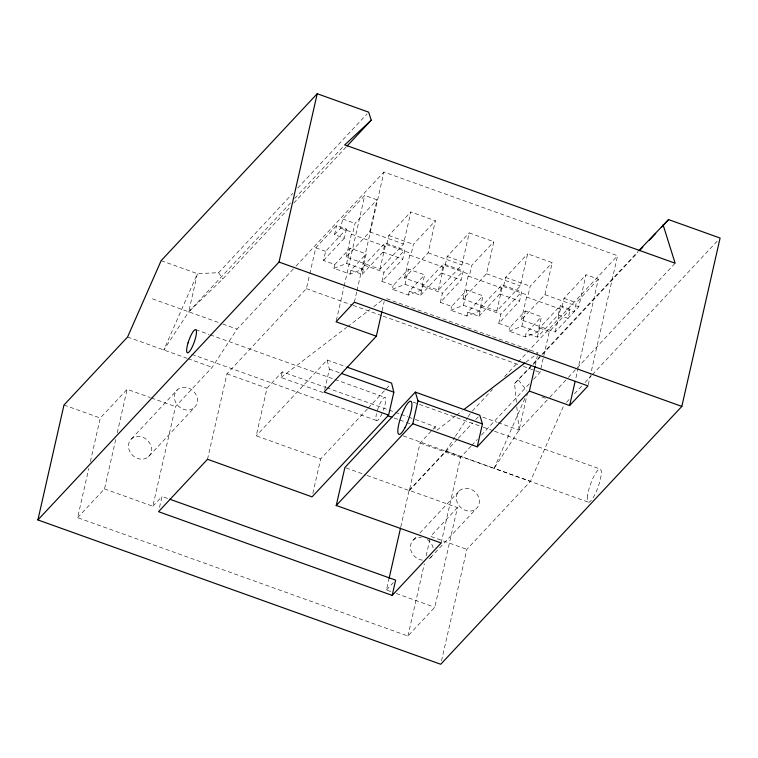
<?xml version="1.0" encoding="UTF-8"?>
<svg xmlns="http://www.w3.org/2000/svg" width="758" height="758" viewBox="0 0 758 758"><rect width="100%" height="100%" fill="white"/><g stroke="black" fill="none" stroke-linecap="round" stroke-linejoin="round"><path stroke-width="0.57" stroke-dasharray="3.79 2.84" d="M367.118 475.465L409.348 490.587L420.046 443.051L432.136 430.127M367.403 408.95L320.672 458.941L256.242 435.822L266.977 388.21L282.289 371.846L325.542 387.338M323.164 392.578L281.01 377.484L282.289 371.846M382.089 310.799L384.183 301.561M434.846 428.943L435.357 426.688L413.167 418.738M441.156 542.993L460.513 457.472L470.955 446.301M400.774 526.962L409.112 490.303L457.444 507.614L434.798 607.281L407.918 636.028L77.619 517.667L88.819 468.425M90.382 461.556L100.274 418.037L127.145 389.29L150.217 397.552M77.619 517.667L104.49 488.919L115.946 438.531M117.253 432.809L127.145 389.29M104.49 488.919L152.832 506.24L175.477 406.61L212.202 367.317L237.055 329.133L295.165 266.987M159.531 507.32L162.013 496.433L167.565 498.423M207.512 459.272L226.955 373.827L306.393 288.646L309.52 275.031M334.799 264.514L333.937 268.332L350.044 274.102L362.75 269.185L366.218 253.921L350.111 248.15L334.799 264.514L323.543 260.477L325.618 251.324L346.444 229.058L336.599 225.533L315.773 247.8L309.785 273.894M346.444 229.058L344.359 238.211L334.524 234.686L336.599 225.533M334.524 234.686L340.645 228.149L342.73 218.986L364.759 195.431L377.001 199.818L369.724 231.872L346.169 257.066L379.985 269.185L403.54 243.991L410.817 211.937L435.405 220.768L428.118 252.821L404.573 278.025L438.38 290.134L461.935 264.94L469.221 232.886L493.818 241.717L486.532 273.771L462.977 298.965L496.793 311.083L520.348 285.889L527.625 253.835L552.222 262.647L544.936 294.701L521.39 319.895L555.197 332.004L578.752 306.81L586.038 274.756L598.337 279.171L575.379 380.26M346.169 257.066L351.371 234.175L352.896 232.535L354.981 223.383L377.001 199.818M333.937 268.332L346.643 263.414L350.111 248.15M336.315 320.625L343.886 287.32M344.141 286.173L364.759 195.431M350.044 274.102L350.916 270.293L366.218 253.921M324.699 389.726L329.379 369.108L327.115 359.993L256.242 435.822M354.365 302.196L356.724 291.83M356.99 290.674L383.946 172.028L617.58 255.73L590.615 374.386M350.916 270.293L362.182 274.33L364.266 265.177L385.092 242.901L404.838 250.007L402.763 259.17L381.937 281.436L393.203 285.472L408.505 269.099L424.622 274.879L421.154 290.143L408.448 295.061L392.331 289.281L393.203 285.472M312.836 493.42L320.672 458.941M362.182 274.33L383.008 252.063L385.092 242.901M379.985 269.185L385.187 246.293L386.713 244.654L388.797 235.501L410.817 211.937M381.937 281.436L384.022 272.274L404.838 250.007M404.573 278.025L409.765 255.124L411.3 253.494L413.385 244.332L435.405 220.768M392.331 289.281L405.037 284.364L408.505 269.099M408.448 295.061L409.311 291.243L424.622 274.879M409.311 291.243L420.586 295.288L422.67 286.126L443.487 263.86L463.252 270.957L461.167 280.109L440.351 302.376L451.607 306.412L466.919 290.049L483.036 295.819L479.558 311.083L466.862 316.001L450.745 310.23L451.607 306.412M420.586 295.288L441.412 273.013L443.487 263.86M438.38 290.134L443.582 267.242L445.117 265.603L447.201 256.45L469.221 232.886M440.351 302.376L442.426 293.223L463.252 270.957M390.853 591.543L386.457 589.97L389.062 578.515M462.977 298.965L468.179 276.073L469.714 274.434L471.789 265.281L493.818 241.717M450.745 310.23L463.451 305.313L466.919 290.049M466.862 316.001L467.724 312.182L483.036 295.819M467.724 312.182L478.999 316.228L481.074 307.075L501.9 284.8L521.656 291.877L519.581 301.04L498.755 323.306L510.02 327.342L525.332 310.979L541.439 316.749L537.972 332.013L525.266 336.931L509.158 331.161L510.02 327.342M407.918 636.028L424.328 563.857M426.148 555.832L430.051 538.654M478.999 316.228L499.816 293.952L501.9 284.8M496.793 311.083L501.995 288.182L503.52 286.552L505.605 277.39L527.625 253.835M498.755 323.306L500.839 314.144L521.656 291.877M441.526 660.824L466.862 549.361L530.448 481.33L563.545 406.051M521.39 319.895L526.592 297.003L528.118 295.364L530.202 286.202L552.222 262.647M509.158 331.161L521.855 326.234L525.332 310.979M525.266 336.931L526.128 333.113L541.439 316.749M537.403 337.158L539.488 327.996L560.304 305.73L570.168 309.264L568.093 318.417L558.229 314.883L537.403 337.158L526.128 333.113M409.112 490.303L445.837 451.019L494.15 468.302L519.05 430.137L527.473 393.099M535.233 365.28L537.27 356.307M533.594 379.237L540.018 372.358L549.332 331.53L570.168 309.264M558.229 314.883L560.304 305.73M555.197 332.004L560.399 309.112L561.934 307.483L564.018 298.32L586.038 274.756M598.337 279.171L576.298 302.726L574.213 311.879L561.934 307.483M588.265 384.751L590.359 375.532M524.887 398.433L494.15 468.302L530.448 481.33M445.837 451.019L454.762 437.3M455.406 436.324L467.525 417.705M468.16 416.729L470.709 412.816M471.76 445.439L477.379 439.422M481.396 435.12L529.577 383.539M161.132 260.676L197.393 273.657L218.598 272.681L292.834 193.29M297.676 188.117L367.061 113.899M290.617 202.831L188.723 311.813L163.823 349.988L197.393 273.657L188.723 311.813L221.677 323.619M294.663 198.501L344.805 144.882M152.453 298.832L188.723 311.813L222.748 279.01L289.727 207.37M293.753 203.059L346.207 146.957M131.437 438.939L177.344 389.811M295.98 266.124L383.946 172.028M323.543 260.477L344.359 238.211M148.549 456.619A12.308 10.584 43.1 0 0 142.419 437.091A12.308 10.584 43.1 0 0 129.012 449.617A12.308 10.584 43.1 0 0 148.549 456.619L194.455 407.491A12.308 10.584 43.1 0 0 188.325 387.963A12.308 10.584 43.1 0 0 174.918 400.489A12.308 10.584 43.1 0 0 194.455 407.491M152.832 506.24L162.013 496.433M368.208 408.088L389.963 384.808M432.941 429.265L435.357 426.688M472.319 411.082L492.501 389.508M504.601 376.565L617.58 255.73M409.348 490.587L457.377 439.204M458.173 438.342L472.585 422.926M475.787 419.506L478.184 416.928M516.369 402.176L514.578 383.539L541.212 355.057M542.017 354.194L638.047 251.485M514.578 383.539L532.239 365.441M533.045 364.579L541.923 355.085M542.728 354.223L637.942 252.395M413.404 539.952L416.625 536.503M419.847 533.063L459.31 490.843M498.177 422.651L519.05 430.137L548.972 398.13M549.777 397.268L567.571 378.242M568.377 377.37L576.468 368.72M577.274 367.857L675.132 263.206M457.444 507.614L430.572 536.361L466.862 549.361M386.457 589.97L393.345 582.599M566.444 402.384L569.675 398.916M574.526 393.734L581.803 385.945M585.043 382.487L591.515 375.57M592.32 374.708L718.48 239.784M430.506 557.632L476.422 508.533A12.308 10.593 43.1 0 0 470.292 489.005A12.308 10.593 43.1 0 0 456.885 501.531A12.308 10.593 43.1 0 0 476.422 508.533M281.01 377.484L346.567 327.418M347.505 326.707L369.98 309.539M373.732 306.677L382.155 300.244M436.892 430.174L455.624 415.877M456.562 415.157L462.181 410.864M525.862 362.239L538.038 352.934L384.969 298.093M481.074 307.075L500.839 314.144M542.017 397.097L545.315 398.282M413.157 402.128L482.249 426.849M483.358 427.247L493.392 430.838M494.5 431.236L600.355 469.117M195.801 329.683L209.161 334.468M210.269 334.865L333.852 379.104M334.96 379.502L385.064 397.448M191.774 354.365L376.565 420.529M127.581 337.007L186.913 358.259M188.012 358.657L212.202 367.317M403.256 435.907L588.246 502.109M420.046 443.051L460.513 457.472M345.999 467.904L366 475.067M342.73 218.986L354.981 223.383M388.797 235.501L413.385 244.332M447.201 256.45L471.789 265.281M505.605 277.39L530.202 286.202M564.018 298.32L576.298 302.726M369.724 231.872L403.54 243.991M428.118 252.821L461.935 264.94M486.532 273.771L520.348 285.889M544.936 294.701L578.752 306.81M340.645 228.149L352.896 232.535M386.713 244.654L411.3 253.494M445.117 265.603L469.714 274.434M503.52 286.552L528.118 295.364M351.371 234.175L385.187 246.293M409.765 255.124L443.582 267.242M468.179 276.073L501.995 288.182M526.592 297.003L560.399 309.112M383.008 252.063L402.763 259.17M441.412 273.013L461.167 280.109M499.816 293.952L519.581 301.04M315.773 247.8L325.618 251.324M364.266 265.177L384.022 272.274M422.67 286.126L442.426 293.223M539.488 327.996L549.332 331.53M346.643 263.414L362.75 269.185M405.037 284.364L421.154 290.143M463.451 305.313L479.558 311.083M521.855 326.234L537.972 332.013M306.393 288.646L352.006 304.991M353.124 305.389L382.051 315.754M383.16 316.152L518.879 364.788M523.333 366.379L534.456 370.368M535.574 370.766L540.018 372.358M327.115 359.993L346.008 366.768M222.776 324.017L237.055 329.133M482.799 417.146L497.077 422.263M329.379 369.108L340.494 373.088M326.651 387.736L394.312 411.982M395.42 412.38L399.864 413.972M400.973 414.37L407.624 416.748M408.733 417.146L412.058 418.34M394.151 418.018L398.585 419.6M399.693 419.998L405.246 421.988M406.354 422.386L410.789 423.978M226.955 373.827L266.977 388.21M151.316 397.95L175.477 406.61M63.975 405.028L100.274 418.037M396.349 593.505L434.798 607.281M518.529 380.118L527.018 391.071M218.598 272.681L222.748 279.01M516.814 406.838L519.05 430.137M431.728 556.239A12.308 10.593 43.1 0 1 429.037 558.76M422.528 560.162A12.308 10.593 43.1 0 1 410.429 547.655A12.308 10.593 43.1 0 1 421.382 537.431M427.218 539.516A12.308 10.593 43.1 0 1 433.386 548.944M377.294 410.647A12.308 2.824 -70.3 0 1 384.694 397.363A12.308 2.824 -70.3 0 1 383.311 410.362M382.127 413.299A12.308 2.824 -70.3 0 1 376.925 420.605A12.308 2.824 -70.3 0 1 376.518 413.565M587.488 495.884L587.27 498.916A17.586 4.036 -70.3 0 0 593.448 497.21A17.586 4.036 -70.3 0 0 601.113 475.342L601.331 472.31A17.586 4.036 -70.3 0 0 595.144 474.015A17.586 4.036 -70.3 0 0 587.488 495.884"/><path stroke-width="1.14" d="M638.852 250.623L668.603 219.602L720.1 238.05L681.84 406.402L440.739 664.273L37.9 519.931L279.029 262.069L317.214 93.727L368.682 112.175L371.221 120.2L347.012 146.095M347.117 367.166L391.573 383.084L393.828 392.199L388.617 415.128L324.178 392.019L376.338 336.211L381.824 311.955M37.9 519.931L63.975 405.028L127.581 337.007L161.132 260.676L317.214 93.727M388.617 415.128L312.05 496.869L207.512 459.272L158.536 511.678L392.18 595.4L441.156 542.993L336.277 505.472L412.788 423.731L417.99 400.84L415.337 392.123L344.89 467.506L336.182 505.813M389.062 578.515L400.518 528.108M392.18 595.4L395.638 580.145L169.792 499.219M412.788 423.731L477.246 446.822L482.448 423.93L479.786 415.223L415.337 392.123M477.246 446.822L529.368 391.1L534.977 366.408M529.368 391.1L569.637 405.539L575.123 381.416M639.553 250.671L642.784 247.212M649.236 240.314L655.698 233.407M661.346 227.362L668.603 219.602M569.637 405.539L588 385.898L354.365 302.196L336.05 321.78L376.338 336.211M371.221 120.2L344.805 144.882L675.132 263.206L663.06 224.728M464.048 409.434L524.924 362.949M279.029 262.069L681.84 406.402M341.602 373.486L393.828 392.199M417.99 400.84L482.448 423.93M387.499 415.63L391.933 417.222M188.041 342.9L187.264 345.819A12.308 2.824 -70.3 0 0 188.609 352.413A12.308 2.824 -70.3 0 0 195.081 339.556L195.848 336.637A12.308 2.824 -70.3 0 0 194.512 330.033A12.308 2.824 -70.3 0 0 188.041 342.9M404.924 427.768A17.586 4.027 -70.3 0 0 410.931 401.333A17.586 4.027 -70.3 0 0 398.746 424.366A17.586 4.027 -70.3 0 0 404.924 427.768"/></g></svg>
